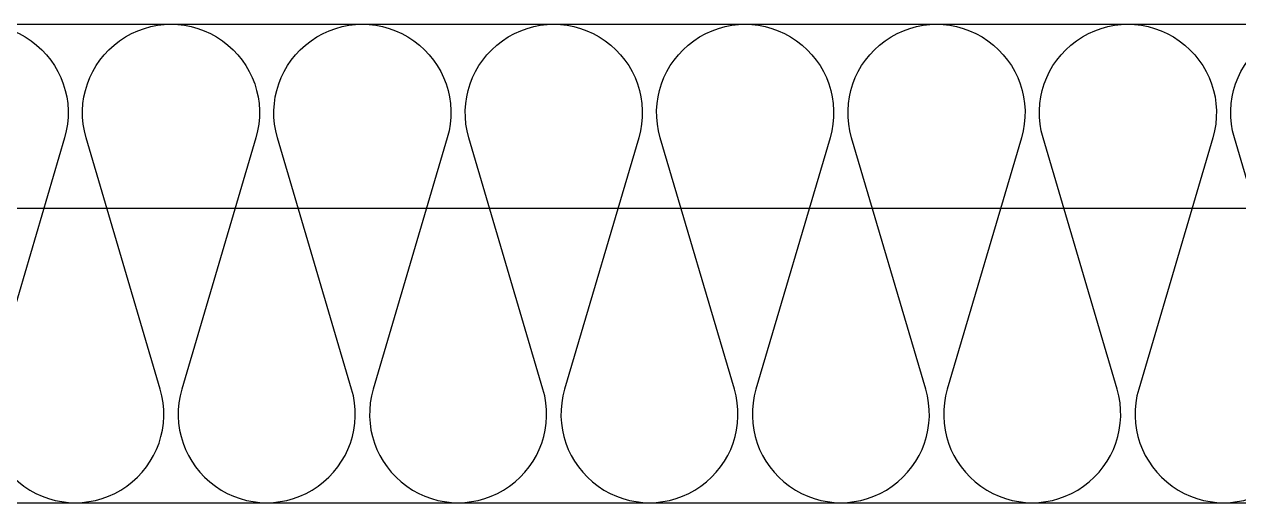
# Model space of a CAD drawing. Header units: millimetres. Extents: x 0 to 1390178, y 0 to 110113.
# Drawn here: x 786444.2 to 786774.2, y 26160.7 to 26290.7 of the extents above; entities that cross this region are included whole.
import ezdxf
from ezdxf.xclip import XClip

# ---------------------------------------------------------------- set-up
doc = ezdxf.new("R2010")
doc.units = ezdxf.units.MM
doc.header["$LTSCALE"] = 100
doc.header["$XCLIPFRAME"] = 0
doc.linetypes.add('X - 단위세대 확장형$0$CEN', pattern=[62, 60, -1, 0, -1])
for name, color, linetype in [('SYM', 7, 'Continuous'), ('X - 단위세대 확장형$0$A-CEN', 1, 'X - 단위세대 확장형$0$CEN'), ('X - 단위세대 확장형$0$A-INS', 9, 'Continuous'), ('X - 단위세대 확장형$0$AA-WAXM-CONC', 2, 'Continuous')]:
    doc.layers.add(name, color=color, linetype=linetype)

# ---------------------------------------------------------------- blocks, each defined once
blk = doc.blocks.new('X - 단위세대 확장형$0$A$C6f67e9a2')
at = {"layer": 'X - 단위세대 확장형$0$A-CEN'}
blk.add_line((2610.12, -22822.52), (11292.52, -22822.52), dxfattribs=at)
at = {"layer": 'X - 단위세대 확장형$0$A-INS'}
blk.add_line((3020, -22902.52), (5870, -22902.52), dxfattribs=at)
blk.add_lwpolyline([(3776.93, -22803.37, -1.337394), (3823.07, -22803.37), (3802.93, -22871.67, 1.337394), (3849.07, -22871.67), (3828.93, -22803.37, -1.337394), (3875.07, -22803.37), (3854.93, -22871.67, 1.337394), (3901.07, -22871.67), (3880.93, -22803.37, -1.337394), (3927.07, -22803.37), (3906.93, -22871.67, 1.337394), (3953.07, -22871.67), (3932.93, -22803.37, -1.337394), (3979.07, -22803.37), (3958.93, -22871.67, 1.337394), (4005.07, -22871.67), (3984.93, -22803.37, -1.337394), (4031.07, -22803.37), (4010.93, -22871.67, 1.337394), (4057.07, -22871.67), (4036.93, -22803.37, -1.337394), (4083.07, -22803.37), (4062.93, -22871.67, 1.337394), (4109.07, -22871.67), (4088.93, -22803.37, -1.337394), (4135.07, -22803.37), (4114.93, -22871.67, 1.337394), (4161.07, -22871.67), (4140.93, -22803.37, -1.337394), (4187.07, -22803.37)], format="xyb", dxfattribs=at)
at = {"layer": 'X - 단위세대 확장형$0$AA-WAXM-CONC'}
blk.add_line((2930, -22772.52), (10870, -22772.52), dxfattribs=at)
blk = doc.blocks.new('X - 단위세대 확장형', base_point=(-475.36, -286.73))
blk.add_blockref('X - 단위세대 확장형$0$A$C6f67e9a2', (45881.98, 64955.63))

msp = doc.modelspace()

# ---------------------------------------------------------------- block references
at = {"layer": 'SYM'}
ref = msp.add_blockref('X - 단위세대 확장형', (736274.72, -16179.14), dxfattribs=at)
XClip(ref).set_block_clipping_path([(27286.2339647645, 22495.2025850526), (88213.6007378809, 68689.6277392105)])

doc.saveas('drawing.dxf')
